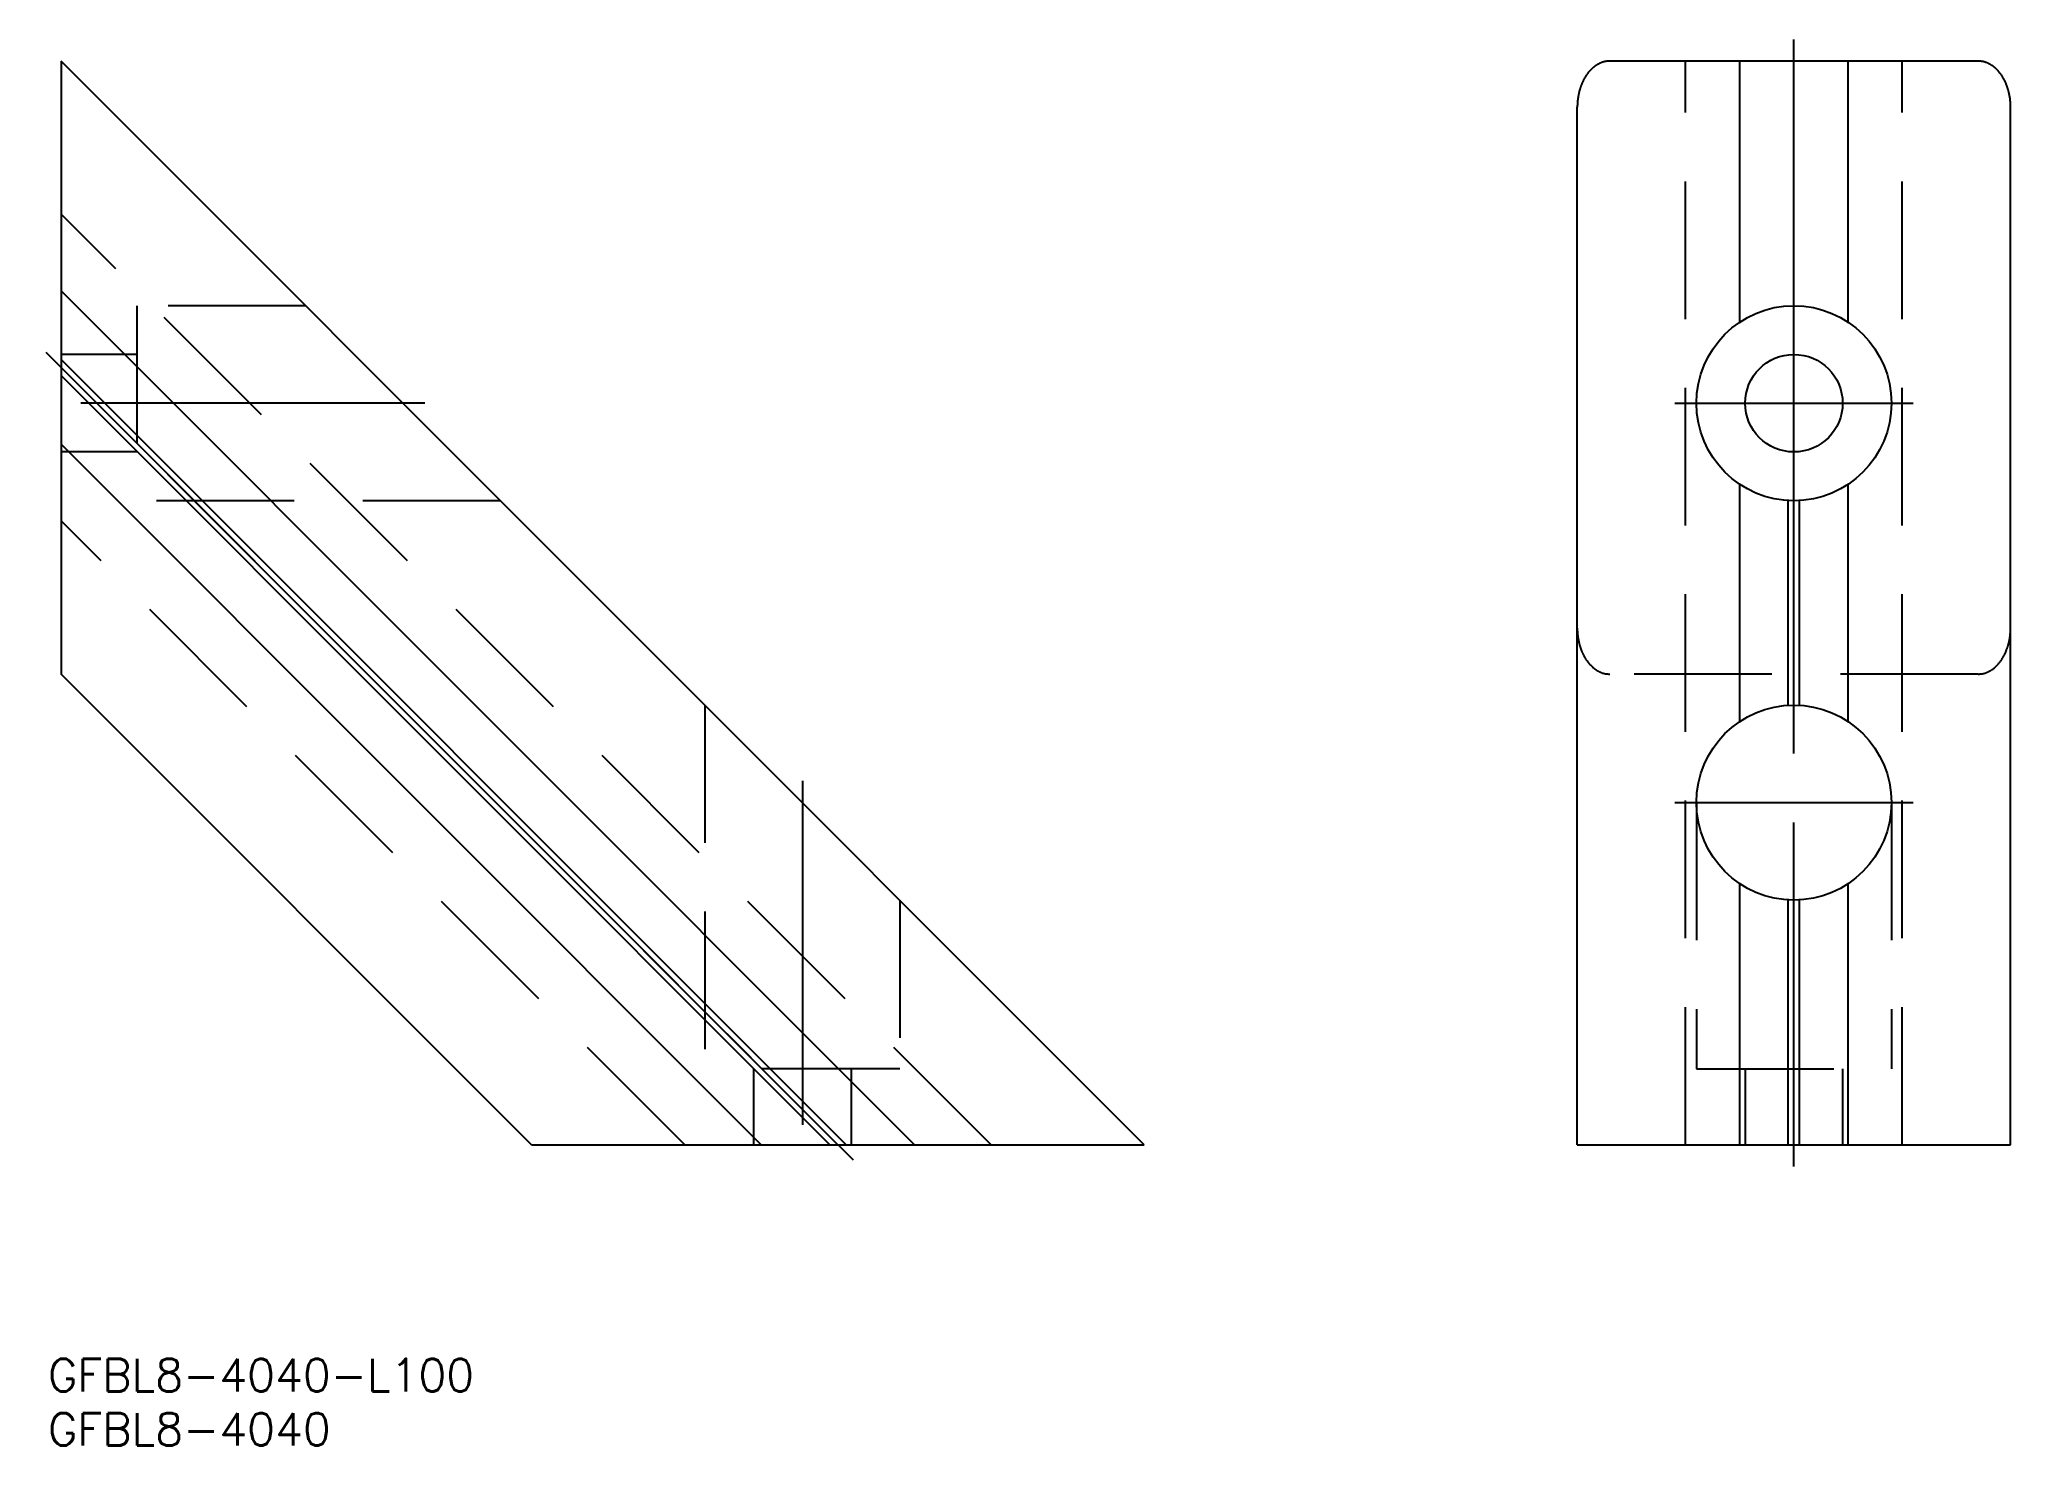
# Model space of a CAD drawing. Extents: x -45 to 137, y -28 to 102.
import ezdxf

# ---------------------------------------------------------------- set-up
doc = ezdxf.new("R2010")
doc.units = 0
doc.linetypes.add('CENTER', pattern=[50.8, 31.75, -6.35, 6.35, -6.35])
doc.linetypes.add('DASHED', pattern=[19.05, 12.7, -6.35])
doc.layers.get('0').update_dxf_attribs({"linetype": 'CONTINUOUS'})
doc.layers.add('CENTER', color=1, linetype='CONTINUOUS')
doc.styles.get("Standard").update_dxf_attribs({"font": 'txt.shx', "height": 3, "bigfont": 'bigfont.shx'})

# ---------------------------------------------------------------- blocks, each defined once
blk = doc.blocks.new('*U9')
at = {"color": 7, "linetype": 'CONTINUOUS'}
blk.add_text('GFBL8-4040-L100', height=3, dxfattribs=at).set_placement((-44.64, -22.76))
blk = doc.blocks.new('*U10')
at = {"color": 7, "linetype": 'CONTINUOUS'}
blk.add_text('GFBL8-4040', height=3, dxfattribs=at).set_placement((-44.64, -27.76))

msp = doc.modelspace()

# ---------------------------------------------------------------- linework, layer by layer
at = {"color": 7, "linetype": 'CONTINUOUS'}
for p, q in [((56.57, 0), (-43.43, 100)), ((-43.43, 100), (-43.43, 43.43)), ((133.54, 100), (99.54, 100)), ((111.54, 75.91), (111.54, 100)), ((116.54, 77.43), (116.54, 100)), ((121.54, 75.91), (121.54, 100)), ((96.54, 0), (96.54, 95.76)), ((136.54, 0), (136.54, 95.76)), ((35.36, 0), (-43.43, 78.79)), ((29, 0.02), (-43.43, 72.45)), ((28.28, 0), (-43.43, 71.72)), ((27.55, 0), (-43.43, 70.98)), ((21.21, 0), (-43.43, 64.64)), ((111.54, 39.05), (111.54, 60.95)), ((121.54, 39.05), (121.54, 60.95)), ((116.02, 40.55), (116.02, 59.45)), ((116.54, 40.57), (116.54, 59.43)), ((117.06, 40.55), (117.06, 59.45)), ((0, 0), (-43.43, 43.43)), ((111.54, 0), (111.54, 24.09)), ((121.54, 0), (121.54, 24.09)), ((116.02, 0), (116.02, 22.58)), ((116.54, 0), (116.54, 22.57)), ((117.06, 0), (117.06, 22.58)), ((0, 0), (56.57, 0)), ((96.54, 0), (136.54, 0))]:
    msp.add_line(p, q, dxfattribs=at)
at = {"color": 3, "linetype": 'DASHED'}
for p, q in [((106.54, 0), (106.54, 100)), ((126.54, 0), (126.54, 100)), ((42.43, 0), (-43.43, 85.86)), ((-36.43, 77.43), (-36.43, 59.43)), ((-20.86, 77.43), (-36.43, 77.43)), ((-36.43, 72.93), (-43.43, 72.93)), ((-36.43, 63.93), (-43.43, 63.93)), ((-2.86, 59.43), (-36.43, 59.43)), ((14.14, 0), (-43.43, 57.57)), ((133.54, 43.43), (99.54, 43.43)), ((16, 40.57), (16, 7)), ((107.54, 31.57), (107.54, 7)), ((125.54, 31.57), (125.54, 7)), ((34, 22.57), (34, 7)), ((34, 7), (16, 7)), ((20.5, 7), (20.5, 0)), ((29.5, 7), (29.5, 0)), ((107.54, 7), (125.54, 7)), ((112.04, 7), (112.04, 0)), ((121.04, 7), (121.04, 0))]:
    msp.add_line(p, q, dxfattribs=at)
at = {"color": 7, "linetype": 'CONTINUOUS'}
for points in [[(99.54, 100, 0), (99.51, 100, 0), (99.47, 100, 0), (99.43, 100, 0), (99.39, 99.99, 0), (99.36, 99.99, 0), (99.32, 99.99, 0), (99.28, 99.98, 0), (99.25, 99.98, 0), (99.21, 99.97, 0), (99.17, 99.97, 0), (99.14, 99.96, 0), (99.1, 99.95, 0), (99.07, 99.95, 0), (99.03, 99.94, 0), (98.99, 99.93, 0), (98.96, 99.92, 0), (98.92, 99.91, 0), (98.88, 99.9, 0), (98.85, 99.89, 0), (98.81, 99.87, 0), (98.78, 99.86, 0), (98.74, 99.85, 0), (98.71, 99.83, 0), (98.67, 99.82, 0), (98.64, 99.8, 0), (98.6, 99.79, 0), (98.57, 99.77, 0), (98.53, 99.75, 0), (98.5, 99.73, 0), (98.46, 99.72, 0), (98.43, 99.7, 0), (98.39, 99.68, 0), (98.36, 99.66, 0), (98.33, 99.64, 0), (98.29, 99.61, 0), (98.26, 99.59, 0), (98.23, 99.57, 0), (98.19, 99.55, 0), (98.16, 99.52, 0), (98.13, 99.5, 0), (98.1, 99.47, 0), (98.06, 99.45, 0), (98.03, 99.42, 0), (98, 99.4, 0), (97.97, 99.37, 0), (97.94, 99.34, 0), (97.91, 99.31, 0), (97.88, 99.28, 0), (97.84, 99.26, 0), (97.81, 99.23, 0), (97.78, 99.2, 0), (97.76, 99.17, 0), (97.73, 99.13, 0), (97.7, 99.1, 0), (97.67, 99.07, 0), (97.64, 99.04, 0), (97.61, 99, 0), (97.58, 98.97, 0), (97.55, 98.94, 0), (97.53, 98.9, 0), (97.5, 98.87, 0), (97.47, 98.83, 0), (97.45, 98.79, 0), (97.42, 98.76, 0), (97.39, 98.72, 0), (97.37, 98.68, 0), (97.34, 98.64, 0), (97.32, 98.61, 0), (97.29, 98.57, 0), (97.27, 98.53, 0), (97.25, 98.49, 0), (97.22, 98.45, 0), (97.2, 98.41, 0), (97.18, 98.37, 0), (97.15, 98.33, 0), (97.13, 98.28, 0), (97.11, 98.24, 0), (97.09, 98.2, 0), (97.07, 98.16, 0), (97.05, 98.11, 0), (97.03, 98.07, 0), (97.01, 98.03, 0), (96.99, 97.98, 0), (96.97, 97.94, 0), (96.95, 97.89, 0), (96.93, 97.85, 0), (96.91, 97.8, 0), (96.9, 97.76, 0), (96.88, 97.71, 0), (96.86, 97.66, 0), (96.85, 97.62, 0), (96.83, 97.57, 0), (96.81, 97.52, 0), (96.8, 97.48, 0), (96.78, 97.43, 0), (96.77, 97.38, 0), (96.76, 97.33, 0), (96.74, 97.28, 0), (96.73, 97.24, 0), (96.72, 97.19, 0), (96.71, 97.14, 0), (96.69, 97.09, 0), (96.68, 97.04, 0), (96.67, 96.99, 0), (96.66, 96.94, 0), (96.65, 96.89, 0), (96.64, 96.84, 0), (96.63, 96.79, 0), (96.62, 96.74, 0), (96.62, 96.69, 0), (96.61, 96.64, 0), (96.6, 96.59, 0), (96.59, 96.53, 0), (96.59, 96.48, 0), (96.58, 96.43, 0), (96.57, 96.38, 0), (96.57, 96.33, 0), (96.56, 96.28, 0), (96.56, 96.22, 0), (96.56, 96.17, 0), (96.55, 96.12, 0), (96.55, 96.07, 0), (96.55, 96.02, 0), (96.55, 95.97, 0), (96.54, 95.91, 0), (96.54, 95.86, 0), (96.54, 95.81, 0), (96.54, 95.76, 0)], [(136.54, 95.76, 0), (136.54, 95.81, 0), (136.54, 95.86, 0), (136.54, 95.91, 0), (136.54, 95.97, 0), (136.54, 96.02, 0), (136.53, 96.07, 0), (136.53, 96.12, 0), (136.53, 96.17, 0), (136.52, 96.22, 0), (136.52, 96.28, 0), (136.51, 96.33, 0), (136.51, 96.38, 0), (136.5, 96.43, 0), (136.5, 96.48, 0), (136.49, 96.53, 0), (136.49, 96.59, 0), (136.48, 96.64, 0), (136.47, 96.69, 0), (136.46, 96.74, 0), (136.45, 96.79, 0), (136.44, 96.84, 0), (136.43, 96.89, 0), (136.42, 96.94, 0), (136.41, 96.99, 0), (136.4, 97.04, 0), (136.39, 97.09, 0), (136.38, 97.14, 0), (136.37, 97.19, 0), (136.35, 97.24, 0), (136.34, 97.28, 0), (136.33, 97.33, 0), (136.31, 97.38, 0), (136.3, 97.43, 0), (136.28, 97.48, 0), (136.27, 97.52, 0), (136.25, 97.57, 0), (136.24, 97.62, 0), (136.22, 97.66, 0), (136.21, 97.71, 0), (136.19, 97.76, 0), (136.17, 97.8, 0), (136.15, 97.85, 0), (136.13, 97.89, 0), (136.12, 97.94, 0), (136.1, 97.98, 0), (136.08, 98.03, 0), (136.06, 98.07, 0), (136.04, 98.11, 0), (136.02, 98.16, 0), (136, 98.2, 0), (135.97, 98.24, 0), (135.95, 98.28, 0), (135.93, 98.33, 0), (135.91, 98.37, 0), (135.88, 98.41, 0), (135.86, 98.45, 0), (135.84, 98.49, 0), (135.81, 98.53, 0), (135.79, 98.57, 0), (135.76, 98.61, 0), (135.74, 98.64, 0), (135.72, 98.68, 0), (135.69, 98.72, 0), (135.66, 98.76, 0), (135.64, 98.79, 0), (135.61, 98.83, 0), (135.58, 98.87, 0), (135.56, 98.9, 0), (135.53, 98.94, 0), (135.5, 98.97, 0), (135.47, 99, 0), (135.44, 99.04, 0), (135.42, 99.07, 0), (135.39, 99.1, 0), (135.36, 99.13, 0), (135.33, 99.17, 0), (135.3, 99.2, 0), (135.27, 99.23, 0), (135.24, 99.26, 0), (135.21, 99.28, 0), (135.18, 99.31, 0), (135.15, 99.34, 0), (135.12, 99.37, 0), (135.09, 99.4, 0), (135.05, 99.42, 0), (135.02, 99.45, 0), (134.99, 99.47, 0), (134.96, 99.5, 0), (134.92, 99.52, 0), (134.89, 99.55, 0), (134.86, 99.57, 0), (134.82, 99.59, 0), (134.79, 99.61, 0), (134.76, 99.64, 0), (134.72, 99.66, 0), (134.69, 99.68, 0), (134.66, 99.7, 0), (134.62, 99.72, 0), (134.59, 99.73, 0), (134.55, 99.75, 0), (134.52, 99.77, 0), (134.48, 99.79, 0), (134.45, 99.8, 0), (134.41, 99.82, 0), (134.38, 99.83, 0), (134.34, 99.85, 0), (134.31, 99.86, 0), (134.27, 99.87, 0), (134.24, 99.89, 0), (134.2, 99.9, 0), (134.16, 99.91, 0), (134.13, 99.92, 0), (134.09, 99.93, 0), (134.06, 99.94, 0), (134.02, 99.95, 0), (133.98, 99.95, 0), (133.95, 99.96, 0), (133.91, 99.97, 0), (133.87, 99.97, 0), (133.84, 99.98, 0), (133.8, 99.98, 0), (133.76, 99.99, 0), (133.73, 99.99, 0), (133.69, 99.99, 0), (133.65, 100, 0), (133.62, 100, 0), (133.58, 100, 0), (133.54, 100, 0)]]:
    msp.add_polyline3d(points, dxfattribs=at)
at = {"color": 3, "linetype": 'DASHED'}
for points in [[(96.54, 47.67, 0), (96.54, 47.62, 0), (96.54, 47.57, 0), (96.54, 47.52, 0), (96.54, 47.47, 0), (96.54, 47.41, 0), (96.55, 47.36, 0), (96.55, 47.31, 0), (96.55, 47.26, 0), (96.56, 47.21, 0), (96.56, 47.15, 0), (96.56, 47.1, 0), (96.57, 47.05, 0), (96.58, 47, 0), (96.58, 46.95, 0), (96.59, 46.9, 0), (96.6, 46.85, 0), (96.6, 46.8, 0), (96.61, 46.74, 0), (96.62, 46.69, 0), (96.63, 46.64, 0), (96.64, 46.59, 0), (96.65, 46.54, 0), (96.66, 46.49, 0), (96.67, 46.44, 0), (96.68, 46.39, 0), (96.69, 46.34, 0), (96.7, 46.29, 0), (96.71, 46.24, 0), (96.73, 46.2, 0), (96.74, 46.15, 0), (96.75, 46.1, 0), (96.77, 46.05, 0), (96.78, 46, 0), (96.8, 45.95, 0), (96.81, 45.91, 0), (96.83, 45.86, 0), (96.84, 45.81, 0), (96.86, 45.77, 0), (96.87, 45.72, 0), (96.89, 45.67, 0), (96.91, 45.63, 0), (96.93, 45.58, 0), (96.95, 45.54, 0), (96.96, 45.49, 0), (96.98, 45.45, 0), (97, 45.4, 0), (97.02, 45.36, 0), (97.04, 45.32, 0), (97.06, 45.27, 0), (97.08, 45.23, 0), (97.11, 45.19, 0), (97.13, 45.15, 0), (97.15, 45.11, 0), (97.17, 45.06, 0), (97.2, 45.02, 0), (97.22, 44.98, 0), (97.24, 44.94, 0), (97.27, 44.9, 0), (97.29, 44.86, 0), (97.31, 44.82, 0), (97.34, 44.79, 0), (97.36, 44.75, 0), (97.39, 44.71, 0), (97.42, 44.67, 0), (97.44, 44.64, 0), (97.47, 44.6, 0), (97.5, 44.57, 0), (97.52, 44.53, 0), (97.55, 44.5, 0), (97.58, 44.46, 0), (97.61, 44.43, 0), (97.63, 44.39, 0), (97.66, 44.36, 0), (97.69, 44.33, 0), (97.72, 44.3, 0), (97.75, 44.27, 0), (97.78, 44.24, 0), (97.81, 44.21, 0), (97.84, 44.18, 0), (97.87, 44.15, 0), (97.9, 44.12, 0), (97.93, 44.09, 0), (97.96, 44.06, 0), (98, 44.04, 0), (98.03, 44.01, 0), (98.06, 43.98, 0), (98.09, 43.96, 0), (98.12, 43.93, 0), (98.16, 43.91, 0), (98.19, 43.88, 0), (98.22, 43.86, 0), (98.26, 43.84, 0), (98.29, 43.82, 0), (98.32, 43.8, 0), (98.36, 43.77, 0), (98.39, 43.75, 0), (98.42, 43.73, 0), (98.46, 43.72, 0), (98.49, 43.7, 0), (98.53, 43.68, 0), (98.56, 43.66, 0), (98.6, 43.65, 0), (98.63, 43.63, 0), (98.67, 43.61, 0), (98.7, 43.6, 0), (98.74, 43.59, 0), (98.77, 43.57, 0), (98.81, 43.56, 0), (98.84, 43.55, 0), (98.88, 43.53, 0), (98.92, 43.52, 0), (98.95, 43.51, 0), (98.99, 43.5, 0), (99.02, 43.49, 0), (99.06, 43.49, 0), (99.1, 43.48, 0), (99.13, 43.47, 0), (99.17, 43.46, 0), (99.21, 43.46, 0), (99.24, 43.45, 0), (99.28, 43.45, 0), (99.32, 43.44, 0), (99.35, 43.44, 0), (99.39, 43.44, 0), (99.43, 43.43, 0), (99.46, 43.43, 0), (99.5, 43.43, 0), (99.54, 43.43, 0)], [(133.54, 43.43, 0), (133.57, 43.43, 0), (133.61, 43.43, 0), (133.65, 43.43, 0), (133.69, 43.44, 0), (133.72, 43.44, 0), (133.76, 43.44, 0), (133.79, 43.45, 0), (133.83, 43.45, 0), (133.87, 43.46, 0), (133.91, 43.46, 0), (133.94, 43.47, 0), (133.98, 43.48, 0), (134.01, 43.49, 0), (134.05, 43.49, 0), (134.09, 43.5, 0), (134.12, 43.51, 0), (134.16, 43.52, 0), (134.19, 43.53, 0), (134.23, 43.55, 0), (134.27, 43.56, 0), (134.3, 43.57, 0), (134.34, 43.59, 0), (134.37, 43.6, 0), (134.41, 43.61, 0), (134.44, 43.63, 0), (134.48, 43.65, 0), (134.51, 43.66, 0), (134.55, 43.68, 0), (134.58, 43.7, 0), (134.62, 43.72, 0), (134.65, 43.73, 0), (134.69, 43.75, 0), (134.72, 43.77, 0), (134.75, 43.8, 0), (134.79, 43.82, 0), (134.82, 43.84, 0), (134.85, 43.86, 0), (134.89, 43.88, 0), (134.92, 43.91, 0), (134.95, 43.93, 0), (134.98, 43.96, 0), (135.02, 43.98, 0), (135.05, 44.01, 0), (135.08, 44.04, 0), (135.11, 44.06, 0), (135.14, 44.09, 0), (135.17, 44.12, 0), (135.2, 44.15, 0), (135.24, 44.18, 0), (135.26, 44.21, 0), (135.29, 44.24, 0), (135.32, 44.27, 0), (135.35, 44.3, 0), (135.38, 44.33, 0), (135.41, 44.36, 0), (135.44, 44.39, 0), (135.47, 44.43, 0), (135.5, 44.46, 0), (135.53, 44.5, 0), (135.55, 44.53, 0), (135.58, 44.57, 0), (135.61, 44.6, 0), (135.63, 44.64, 0), (135.66, 44.67, 0), (135.69, 44.71, 0), (135.71, 44.75, 0), (135.74, 44.79, 0), (135.76, 44.82, 0), (135.78, 44.86, 0), (135.81, 44.9, 0), (135.83, 44.94, 0), (135.86, 44.98, 0), (135.88, 45.02, 0), (135.9, 45.06, 0), (135.93, 45.11, 0), (135.95, 45.15, 0), (135.97, 45.19, 0), (135.99, 45.23, 0), (136.01, 45.27, 0), (136.03, 45.32, 0), (136.05, 45.36, 0), (136.07, 45.4, 0), (136.09, 45.45, 0), (136.11, 45.49, 0), (136.13, 45.54, 0), (136.15, 45.58, 0), (136.17, 45.63, 0), (136.18, 45.67, 0), (136.2, 45.72, 0), (136.22, 45.77, 0), (136.23, 45.81, 0), (136.25, 45.86, 0), (136.26, 45.91, 0), (136.28, 45.95, 0), (136.29, 46, 0), (136.31, 46.05, 0), (136.32, 46.1, 0), (136.34, 46.15, 0), (136.35, 46.2, 0), (136.36, 46.24, 0), (136.38, 46.29, 0), (136.39, 46.34, 0), (136.4, 46.39, 0), (136.41, 46.44, 0), (136.42, 46.49, 0), (136.43, 46.54, 0), (136.44, 46.59, 0), (136.45, 46.64, 0), (136.46, 46.69, 0), (136.47, 46.74, 0), (136.47, 46.8, 0), (136.48, 46.85, 0), (136.49, 46.9, 0), (136.49, 46.95, 0), (136.5, 47, 0), (136.5, 47.05, 0), (136.51, 47.1, 0), (136.51, 47.15, 0), (136.52, 47.21, 0), (136.52, 47.26, 0), (136.53, 47.31, 0), (136.53, 47.36, 0), (136.53, 47.41, 0), (136.53, 47.47, 0), (136.54, 47.52, 0), (136.54, 47.57, 0), (136.54, 47.62, 0), (136.54, 47.67, 0)]]:
    msp.add_polyline3d(points, dxfattribs=at)
at = {"color": 7, "linetype": 'CONTINUOUS'}
for centre, radius in [((116.54, 68.43), 9), ((116.54, 68.43), 4.5), ((116.54, 31.57), 9)]:
    msp.add_circle(centre, radius, dxfattribs=at)
at = {"layer": 'CENTER', "color": 1, "linetype": 'CENTER'}
for p, q in [((116.54, -2), (116.54, 102)), ((-44.85, 73.13), (29.7, -1.41)), ((-9.86, 68.43), (-45.43, 68.43)), ((105.54, 68.43), (127.54, 68.43)), ((25, 33.57), (25, -2)), ((105.54, 31.57), (127.54, 31.57))]:
    msp.add_line(p, q, dxfattribs=at)

# ---------------------------------------------------------------- block references
at = {"color": 7, "linetype": 'CONTINUOUS'}
for name in ['*U9', '*U10']:
    msp.add_blockref(name, (0, 0), dxfattribs=at)

doc.saveas('drawing.dxf')
